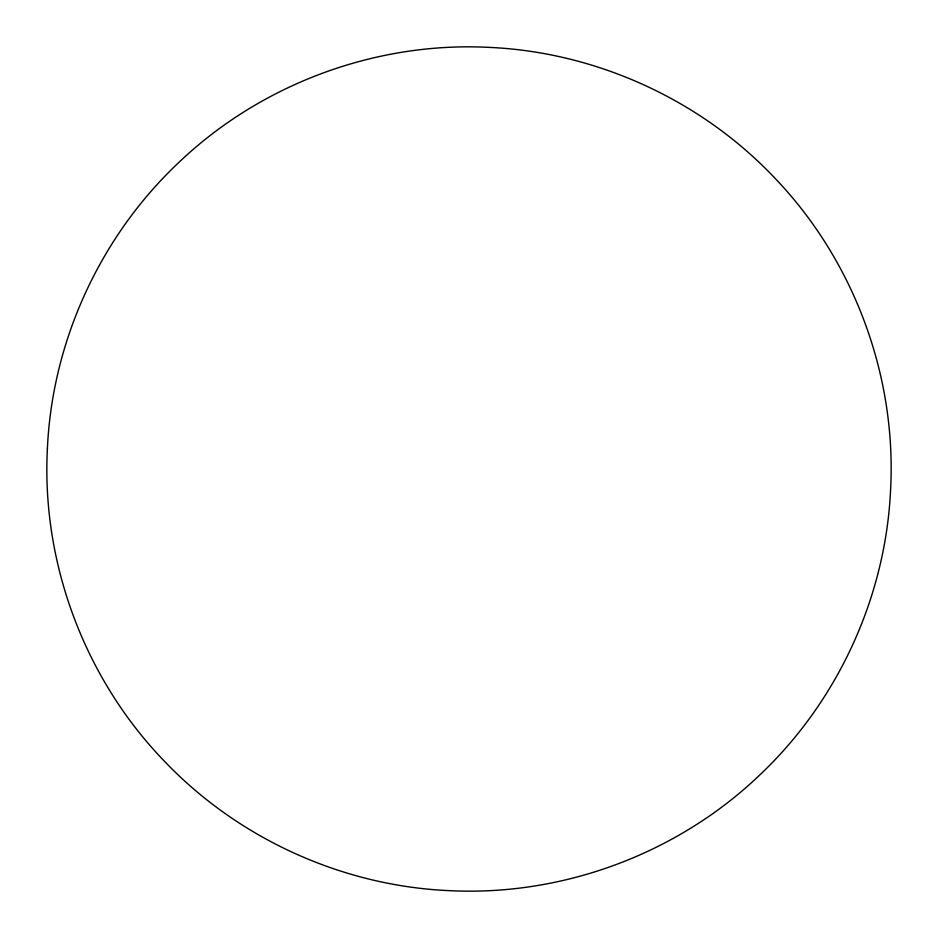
<?xml version="1.0" encoding="UTF-8"?>
<svg xmlns="http://www.w3.org/2000/svg" width="938" height="938" viewBox="0 0 938 938"><rect width="100%" height="100%" fill="white"/><g stroke="black" fill="none" stroke-linecap="round" stroke-linejoin="round"><path stroke-width="1.41" d="M47.404 448.294C41.319 562.296 84.256 677.705 163.294 760.05C236.951 837.927 341.198 885.707 448.294 890.596C562.296 896.681 677.705 853.744 760.05 774.706C837.927 701.049 885.707 596.803 890.596 489.706C896.681 375.704 853.744 260.295 774.706 177.95C701.049 100.073 596.803 52.294 489.706 47.404C375.704 41.319 260.295 84.256 177.95 163.294C100.073 236.951 52.294 341.198 47.404 448.294"/></g></svg>
